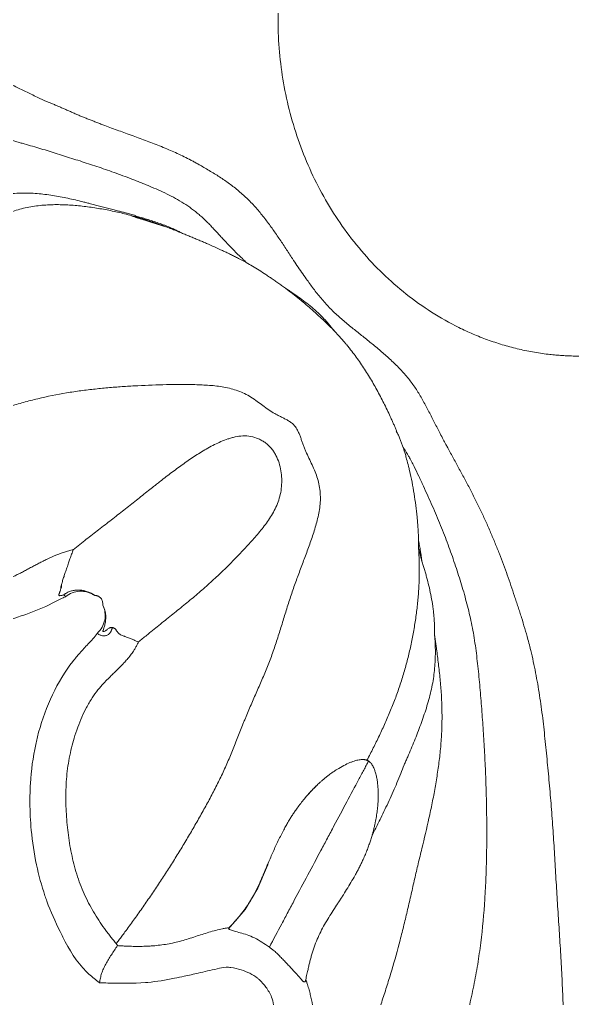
# Model space of a CAD drawing. Header units: millimetres. Extents: x 54 to 1314, y 20 to 614.
# Drawn here: x 658.183 to 659.197, y 186.577 to 188.37 of the extents above; entities that cross this region are included whole.
import ezdxf

# ---------------------------------------------------------------- set-up
doc = ezdxf.new("R2010")
doc.units = ezdxf.units.MM
doc.layers.add('A_РАЗМ.ОСНОВНЫЕ', color=4, linetype='Continuous', lineweight=13)
doc.layers.add('А_ШТУКАТУРКА ФАСАД', color=7, linetype='Continuous', lineweight=15)

# ---------------------------------------------------------------- blocks, each defined once
blk = doc.blocks.new('Филенка')
at = {"layer": 'А_ШТУКАТУРКА ФАСАД', "lineweight": 9, "flags": 128}
blk.add_lwpolyline([(0.6429, -1.0492), (0.6122, -1.0139), (0.5891, -0.9744), (0.5731, -0.9372), (0.571, -0.9322)], dxfattribs=at)
at = {"layer": 'А_ШТУКАТУРКА ФАСАД', "lineweight": 9}
for points, knots in [([(0, 1.2331), (0.0024, 1.2331), (0.0072, 1.2331), (0.0144, 1.2329), (0.0216, 1.2326), (0.0287, 1.2323), (0.0359, 1.2318), (0.0431, 1.2312), (0.0503, 1.2305), (0.0645, 1.2289), (0.0859, 1.2257), (0.114, 1.2198), (0.1417, 1.2123), (0.1689, 1.2032), (0.1957, 1.1926), (0.2305, 1.1765), (0.2722, 1.1528), (0.319, 1.1193), (0.3622, 1.0812), (0.4014, 1.0391), (0.4364, 0.9935), (0.4671, 0.9449), (0.4933, 0.8937), (0.5147, 0.8404), (0.5315, 0.7855), (0.5436, 0.7292), (0.5507, 0.6719), (0.553, 0.6144), (0.5504, 0.5571), (0.5429, 0.5003), (0.5307, 0.4444), (0.5137, 0.3897), (0.492, 0.3366), (0.4657, 0.2859), (0.435, 0.2376), (0.3999, 0.1922), (0.3608, 0.1505), (0.3178, 0.1129), (0.2712, 0.0797), (0.2296, 0.0562), (0.1949, 0.0402), (0.1684, 0.0297), (0.1413, 0.0207), (0.1137, 0.0132), (0.0857, 0.0073), (0.0629, 0.004), (0.0458, 0.0021), (0.0343, 0.0012), (0.0229, 0.0005), (0.0115, 0.0001), (0.0038, 0), (0, 0)], [0, 0, 0, 0, 0.003921, 0.007841, 0.011759, 0.015678, 0.019598, 0.023519, 0.027443, 0.031371, 0.047027, 0.062733, 0.078298, 0.093937, 0.109609, 0.125371, 0.156691, 0.187918, 0.219353, 0.250653, 0.281855, 0.313233, 0.344582, 0.375749, 0.406974, 0.43842, 0.469797, 0.501226, 0.532493, 0.563565, 0.594668, 0.626007, 0.657202, 0.688234, 0.719347, 0.75071, 0.781817, 0.812782, 0.843912, 0.875286, 0.890858, 0.906348, 0.9219, 0.937385, 0.953098, 0.968768, 0.975022, 0.981268, 0.987511, 0.993754, 1, 1, 1, 1]), ([(1.7787, 0.5729), (1.7776, 0.5729), (1.7755, 0.573), (1.7723, 0.5731), (1.7689, 0.5731), (1.7646, 0.5732), (1.759, 0.5734), (1.7502, 0.5735), (1.7391, 0.5737), (1.7215, 0.5739), (1.6996, 0.5742), (1.6778, 0.5743), (1.6603, 0.5745), (1.6428, 0.5746), (1.6209, 0.5747), (1.5946, 0.5748), (1.5683, 0.5748), (1.5419, 0.5746), (1.5154, 0.5742), (1.489, 0.5734), (1.4626, 0.5723), (1.4362, 0.5708), (1.401, 0.5684), (1.3571, 0.5646), (1.3045, 0.5596), (1.2609, 0.555), (1.2264, 0.5513), (1.2008, 0.5485), (1.1755, 0.5451), (1.1507, 0.5406), (1.1308, 0.5355), (1.1155, 0.5306), (1.1043, 0.5265), (1.0933, 0.5221), (1.0789, 0.5159), (1.0613, 0.5077), (1.0406, 0.4974), (1.0234, 0.4889), (1.0096, 0.4821), (0.9991, 0.4771), (0.9903, 0.473), (0.9833, 0.4697), (0.9797, 0.468), (0.9779, 0.4672)], [0, 0, 0, 0, 0.0036643, 0.0074989, 0.011508, 0.0156953, 0.0229653, 0.0313764, 0.0470644, 0.0627582, 0.0941524, 0.125548, 0.1412463, 0.1569446, 0.1883397, 0.2197333, 0.2511322, 0.282545, 0.3139361, 0.3453082, 0.3766707, 0.4080308, 0.4393943, 0.5021474, 0.564852, 0.6272215, 0.658384, 0.6896314, 0.7208228, 0.7524405, 0.7834465, 0.7988696, 0.814276, 0.8296872, 0.8451169, 0.8760488, 0.9070622, 0.9380966, 0.9536013, 0.9690893, 0.9845561, 0.9923362, 1, 1, 1, 1]), ([(0.9189, 0.4418), (0.9212, 0.4428), (0.9257, 0.4449), (0.9324, 0.4479), (0.9391, 0.4508), (0.9457, 0.4537), (0.9522, 0.4565), (0.9587, 0.4593), (0.9652, 0.462), (0.9716, 0.4646), (0.9758, 0.4664), (0.9779, 0.4672)], [0, 0, 0, 0, 0.113462, 0.226315, 0.338567, 0.450229, 0.56131, 0.671819, 0.781764, 0.891155, 1, 1, 1, 1]), ([(0.6103, 0.1715), (0.6113, 0.1724), (0.6133, 0.1745), (0.6165, 0.1776), (0.6198, 0.1808), (0.6262, 0.187), (0.6356, 0.1963), (0.6458, 0.2069), (0.6538, 0.2155), (0.6598, 0.222), (0.6657, 0.2284), (0.6717, 0.2348), (0.6777, 0.2412), (0.6839, 0.2474), (0.6902, 0.2535), (0.699, 0.2612), (0.7104, 0.2702), (0.7249, 0.28), (0.74, 0.2889), (0.7556, 0.2971), (0.7716, 0.3045), (0.7851, 0.3103), (0.796, 0.3148), (0.8041, 0.3181), (0.8123, 0.3213), (0.8231, 0.3255), (0.842, 0.3326), (0.8686, 0.3421), (0.8998, 0.3526), (0.9252, 0.3607), (0.9454, 0.3671), (0.9604, 0.3718), (0.9754, 0.3765), (0.9905, 0.381), (1.0057, 0.3855), (1.0184, 0.3891), (1.0287, 0.392), (1.039, 0.3948), (1.0521, 0.3982), (1.068, 0.4021), (1.0841, 0.406), (1.1005, 0.4099), (1.1144, 0.413), (1.1256, 0.4155), (1.1369, 0.4179), (1.1484, 0.4202), (1.1599, 0.4223), (1.1715, 0.4243), (1.1861, 0.4266), (1.2037, 0.4288), (1.2214, 0.4306), (1.2391, 0.4322), (1.2628, 0.4341), (1.2925, 0.4364), (1.3281, 0.4389), (1.3637, 0.4407), (1.3935, 0.4412), (1.4173, 0.4405), (1.4351, 0.4393), (1.4529, 0.4376), (1.4706, 0.4354), (1.4853, 0.4332), (1.497, 0.4314), (1.5087, 0.4294), (1.5234, 0.4269), (1.5467, 0.4227), (1.576, 0.4175), (1.6053, 0.4128), (1.6259, 0.41), (1.6377, 0.4085), (1.6436, 0.4078), (1.6466, 0.4075)], [0, 0, 0, 0, 0.003592, 0.007877, 0.011816, 0.015755, 0.031508, 0.047264, 0.055141, 0.063019, 0.070896, 0.078773, 0.086651, 0.094526, 0.102365, 0.11016, 0.125657, 0.141114, 0.156599, 0.172153, 0.187785, 0.203427, 0.21125, 0.219073, 0.226896, 0.23472, 0.250364, 0.28158, 0.312768, 0.344016, 0.359637, 0.37526, 0.390883, 0.406506, 0.422124, 0.437739, 0.445547, 0.453355, 0.468977, 0.484608, 0.500239, 0.515869, 0.531486, 0.539295, 0.54711, 0.562712, 0.570503, 0.578291, 0.593871, 0.609475, 0.62509, 0.6407, 0.656311, 0.687536, 0.718738, 0.749924, 0.781133, 0.796774, 0.812401, 0.828017, 0.84364, 0.859275, 0.867094, 0.874912, 0.890549, 0.906186, 0.937458, 0.968726, 0.984364, 0.992067, 1, 1, 1, 1]), ([(0.9189, 0.4418), (0.9167, 0.4409), (0.9122, 0.4391), (0.9053, 0.4363), (0.8983, 0.4336), (0.8913, 0.4308), (0.8841, 0.428), (0.8768, 0.4252), (0.8678, 0.4218), (0.8568, 0.4177), (0.8443, 0.4131), (0.8313, 0.4083), (0.814, 0.402), (0.7963, 0.3955), (0.7789, 0.3889), (0.7657, 0.3837), (0.7528, 0.3783), (0.7399, 0.3726), (0.7275, 0.3668), (0.7192, 0.3626), (0.7151, 0.3605)], [0, 0, 0, 0, 0.0345212, 0.0694187, 0.1046823, 0.140302, 0.1762681, 0.2125717, 0.2492041, 0.3099406, 0.3747576, 0.4325005, 0.5001896, 0.6250362, 0.6873638, 0.7496986, 0.8162752, 0.8745835, 0.9384922, 1, 1, 1, 1]), ([(0.7142, 0.3602), (0.7121, 0.3591), (0.7079, 0.3568), (0.7014, 0.3533), (0.6939, 0.3492), (0.6853, 0.3442), (0.6758, 0.3386), (0.6663, 0.3327), (0.6571, 0.3268), (0.648, 0.3206), (0.6361, 0.3121), (0.6217, 0.3007), (0.6054, 0.2858), (0.5904, 0.2695), (0.5764, 0.2522), (0.5631, 0.2343), (0.5525, 0.219), (0.5442, 0.2066), (0.5381, 0.1973), (0.5319, 0.1879), (0.5223, 0.1733), (0.5119, 0.1578), (0.4991, 0.1395), (0.4874, 0.1234), (0.4759, 0.1087), (0.4661, 0.0974), (0.4559, 0.0864), (0.4424, 0.0735), (0.4253, 0.059), (0.4078, 0.045), (0.3903, 0.0311), (0.3729, 0.0169), (0.3587, 0.0048), (0.3476, -0.0051), (0.3394, -0.0128), (0.3315, -0.0206), (0.3239, -0.0286), (0.3166, -0.0369), (0.3097, -0.0454), (0.3032, -0.0543), (0.2971, -0.0634), (0.2914, -0.0728), (0.286, -0.0825), (0.2807, -0.0923), (0.2755, -0.1022), (0.2704, -0.1122), (0.2653, -0.1221), (0.2601, -0.1321), (0.2548, -0.1423), (0.2496, -0.1522), (0.246, -0.1587), (0.2444, -0.1618)], [0, 0, 0, 0, 0.009854, 0.02018, 0.030996, 0.045728, 0.061894, 0.077313, 0.092714, 0.108099, 0.123476, 0.154277, 0.185315, 0.216705, 0.248042, 0.279323, 0.31062, 0.326291, 0.34198, 0.357679, 0.373372, 0.415203, 0.436122, 0.467508, 0.498842, 0.514499, 0.530175, 0.5616, 0.592973, 0.624352, 0.655733, 0.687107, 0.718466, 0.734108, 0.749738, 0.765381, 0.78107, 0.79675, 0.812364, 0.827931, 0.843472, 0.859021, 0.874606, 0.890239, 0.905913, 0.921594, 0.937277, 0.952959, 0.968639, 0.985484, 1, 1, 1, 1]), ([(0.8672, 0.2715), (0.8688, 0.272), (0.8721, 0.2728), (0.8769, 0.2741), (0.8817, 0.2754), (0.8864, 0.2767), (0.8911, 0.2779), (0.8964, 0.2793), (0.9026, 0.2809), (0.9119, 0.2832), (0.9282, 0.2872), (0.9512, 0.2922), (0.9792, 0.2967), (1.0033, 0.2987), (1.0233, 0.2988), (1.0361, 0.2981), (1.0464, 0.297), (1.0542, 0.296), (1.062, 0.2946), (1.0693, 0.2931), (1.076, 0.2915), (1.0821, 0.2898), (1.0885, 0.288), (1.0949, 0.2859), (1.0993, 0.2842), (1.1015, 0.2834)], [0, 0, 0, 0, 0.021034, 0.041988, 0.062861, 0.08365, 0.104353, 0.124968, 0.154459, 0.187464, 0.250002, 0.374953, 0.499749, 0.624887, 0.687438, 0.749647, 0.780577, 0.811901, 0.842579, 0.874677, 0.898157, 0.922395, 0.947423, 0.973275, 1, 1, 1, 1]), ([(1.1236, 0.2108), (1.1221, 0.2122), (1.1192, 0.2148), (1.1133, 0.2199), (1.1059, 0.2261), (1.0967, 0.2334), (1.0838, 0.2427), (1.0661, 0.2537), (1.0419, 0.2645), (1.0155, 0.2721), (0.9882, 0.2764), (0.9657, 0.2776), (0.9477, 0.2774), (0.9299, 0.2766), (0.9121, 0.275), (0.8947, 0.2727), (0.8817, 0.2707), (0.8688, 0.2684), (0.8516, 0.265), (0.8302, 0.26), (0.8088, 0.2541), (0.7917, 0.2489), (0.7789, 0.2447), (0.7664, 0.2403), (0.7552, 0.2362), (0.7456, 0.2324), (0.7373, 0.2291), (0.7318, 0.2268), (0.7292, 0.2256)], [0, 0, 0, 0, 0.0159406, 0.0310976, 0.0621693, 0.0931833, 0.1241575, 0.1864126, 0.2494876, 0.3124394, 0.3753534, 0.4382514, 0.4683642, 0.5012562, 0.5637934, 0.5950045, 0.6262063, 0.657413, 0.6886352, 0.7511631, 0.8138914, 0.8462266, 0.8765173, 0.9081971, 0.9384775, 0.9593814, 0.9798911, 1, 1, 1, 1]), ([(0.8131, 0.2575), (0.8146, 0.2579), (0.8177, 0.2588), (0.8223, 0.26), (0.8275, 0.2614), (0.8336, 0.263), (0.8408, 0.2649), (0.8487, 0.2669), (0.8576, 0.2692), (0.8639, 0.2707), (0.8672, 0.2715)], [0, 0, 0, 0, 0.082189, 0.16551, 0.249981, 0.365377, 0.499966, 0.643036, 0.809576, 1, 1, 1, 1]), ([(0.7292, 0.2256), (0.7301, 0.2262), (0.7321, 0.2273), (0.7353, 0.2289), (0.7386, 0.2305), (0.7421, 0.2321), (0.7458, 0.2338), (0.7517, 0.2364), (0.7601, 0.2398), (0.7707, 0.2437), (0.7818, 0.2474), (0.7924, 0.2508), (0.8036, 0.2541), (0.8109, 0.2561), (0.8149, 0.2572)], [0, 0, 0, 0, 0.037273, 0.076282, 0.11705, 0.159602, 0.203953, 0.250119, 0.369151, 0.500257, 0.618908, 0.750085, 0.864148, 1, 1, 1, 1]), ([(0.758, 0.2367), (0.7605, 0.2375), (0.7658, 0.2392), (0.7761, 0.2425), (0.7864, 0.2457), (0.7967, 0.249), (0.8039, 0.2513), (0.8117, 0.2538), (0.8168, 0.2554), (0.8198, 0.2564)], [0, 0, 0, 0, 0.120913, 0.249843, 0.499696, 0.616575, 0.749824, 0.850162, 1, 1, 1, 1]), ([(0.6103, 0.1715), (0.6118, 0.1723), (0.615, 0.174), (0.6198, 0.1765), (0.6254, 0.1795), (0.6319, 0.1828), (0.6395, 0.1865), (0.6468, 0.19), (0.6565, 0.1946), (0.6684, 0.2), (0.6808, 0.2054), (0.6908, 0.2097), (0.6983, 0.2129), (0.7059, 0.2161), (0.7135, 0.2193), (0.7213, 0.2225), (0.7265, 0.2246), (0.7292, 0.2256)], [0, 0, 0, 0, 0.039396, 0.080785, 0.124009, 0.186247, 0.248661, 0.320158, 0.373831, 0.499031, 0.624192, 0.68661, 0.749444, 0.809604, 0.874748, 0.934262, 1, 1, 1, 1]), ([(0.5402, 0.1255), (0.5426, 0.1272), (0.5472, 0.1306), (0.5542, 0.1355), (0.5611, 0.1403), (0.5679, 0.1449), (0.5765, 0.1506), (0.5868, 0.1572), (0.5987, 0.1646), (0.6065, 0.1692), (0.6103, 0.1715)], [0, 0, 0, 0, 0.104097, 0.206184, 0.30624, 0.404247, 0.500191, 0.675241, 0.841834, 1, 1, 1, 1]), ([(0.5402, 0.1255), (0.5381, 0.124), (0.534, 0.1209), (0.5259, 0.1147), (0.5156, 0.1066), (0.5037, 0.0969), (0.492, 0.0868), (0.4808, 0.0768), (0.4695, 0.0663), (0.4586, 0.0558), (0.4514, 0.0485), (0.4479, 0.0449)], [0, 0, 0, 0, 0.062681, 0.125159, 0.25017, 0.384014, 0.499943, 0.629039, 0.74973, 0.87705, 1, 1, 1, 1]), ([(0.4479, 0.0449), (0.449, 0.0463), (0.4512, 0.0491), (0.4545, 0.0531), (0.4583, 0.0577), (0.4627, 0.0628), (0.4697, 0.0704), (0.4788, 0.0794), (0.4904, 0.0896), (0.5024, 0.0992), (0.5148, 0.1083), (0.5251, 0.1154), (0.5336, 0.1212), (0.5379, 0.124), (0.5402, 0.1255)], [0, 0, 0, 0, 0.043941, 0.085768, 0.125413, 0.189545, 0.250965, 0.376495, 0.501539, 0.626178, 0.750727, 0.875317, 0.932478, 1, 1, 1, 1]), ([(0.3343, -0.1383), (0.3352, -0.1363), (0.3369, -0.1322), (0.3396, -0.126), (0.3424, -0.1197), (0.3461, -0.1115), (0.3509, -0.1011), (0.3568, -0.0891), (0.363, -0.0769), (0.3714, -0.0609), (0.3826, -0.0413), (0.3946, -0.0222), (0.4048, -0.0073), (0.4129, 0.0036), (0.4201, 0.0129), (0.4258, 0.0199), (0.4318, 0.027), (0.4389, 0.0352), (0.4451, 0.0418), (0.4479, 0.0449)], [0, 0, 0, 0, 0.030187, 0.061162, 0.092928, 0.125485, 0.18627, 0.250576, 0.31108, 0.375443, 0.500261, 0.625257, 0.687932, 0.750757, 0.813372, 0.84989, 0.875744, 0.942332, 1, 1, 1, 1]), ([(0.8487, -1.0763), (0.8471, -1.0742), (0.8436, -1.0697), (0.8383, -1.0625), (0.8319, -1.054), (0.8248, -1.0442), (0.8143, -1.0297), (0.8013, -1.0116), (0.7861, -0.9896), (0.7711, -0.9674), (0.7564, -0.945), (0.7445, -0.9262), (0.7351, -0.911), (0.7281, -0.8996), (0.7213, -0.8881), (0.7144, -0.8766), (0.7077, -0.8651), (0.6988, -0.8497), (0.6878, -0.8303), (0.6751, -0.8069), (0.6628, -0.7832), (0.6513, -0.7592), (0.6423, -0.7388), (0.6355, -0.7224), (0.6305, -0.71), (0.6257, -0.6976), (0.6208, -0.6851), (0.6167, -0.6748), (0.6133, -0.6665), (0.6099, -0.6583), (0.6056, -0.6481), (0.6004, -0.6358), (0.595, -0.6236), (0.5878, -0.6074), (0.579, -0.5871), (0.5689, -0.5626), (0.5598, -0.5377), (0.5516, -0.5127), (0.5439, -0.4876), (0.5362, -0.4626), (0.5295, -0.4421), (0.524, -0.4258), (0.5197, -0.4137), (0.5153, -0.4017), (0.5108, -0.3897), (0.5063, -0.3777), (0.5004, -0.3617), (0.493, -0.3416), (0.486, -0.321), (0.4811, -0.3041), (0.4769, -0.2868), (0.4743, -0.2688), (0.4746, -0.2508), (0.4763, -0.2374), (0.4796, -0.2244), (0.4842, -0.2117), (0.4897, -0.1994), (0.4956, -0.1872), (0.5003, -0.177), (0.5038, -0.1686), (0.5062, -0.1623), (0.5081, -0.157), (0.5095, -0.1527), (0.511, -0.1484), (0.513, -0.1431), (0.5157, -0.1369), (0.5191, -0.1311), (0.5233, -0.1258), (0.5276, -0.1221), (0.5313, -0.1196), (0.5341, -0.1178), (0.5371, -0.1162), (0.54, -0.1146), (0.543, -0.1131), (0.547, -0.1111), (0.552, -0.1085), (0.5599, -0.1043), (0.5693, -0.0984), (0.5799, -0.0907), (0.5906, -0.0827), (0.6015, -0.0752), (0.6133, -0.0685), (0.6254, -0.0634), (0.6382, -0.0594), (0.6513, -0.0566), (0.6647, -0.0547), (0.6779, -0.0535), (0.6912, -0.0527), (0.7088, -0.0521), (0.7307, -0.0519), (0.7568, -0.0522), (0.7828, -0.053), (0.8045, -0.0539), (0.8218, -0.0549), (0.8392, -0.056), (0.8609, -0.0576), (0.8871, -0.0602), (0.9134, -0.0633), (0.9486, -0.0686), (0.9838, -0.0757), (1.0186, -0.0847), (1.0445, -0.0924), (1.0699, -0.1011), (1.0907, -0.1092), (1.1069, -0.1162), (1.119, -0.1218), (1.1311, -0.1276), (1.139, -0.1318), (1.143, -0.1339)], [0, 0, 0, 0, 0.004734, 0.009934, 0.015606, 0.023408, 0.031209, 0.046812, 0.062419, 0.078024, 0.093628, 0.109232, 0.117036, 0.124837, 0.132634, 0.140426, 0.148216, 0.156002, 0.171564, 0.187113, 0.202651, 0.218185, 0.23373, 0.241511, 0.249298, 0.257088, 0.264877, 0.272663, 0.276554, 0.280445, 0.288227, 0.296012, 0.303803, 0.311602, 0.327214, 0.342798, 0.358362, 0.373924, 0.389498, 0.40509, 0.420699, 0.428504, 0.436311, 0.444122, 0.451935, 0.459749, 0.467561, 0.483176, 0.498789, 0.506625, 0.514521, 0.530196, 0.538164, 0.545976, 0.553824, 0.561677, 0.569577, 0.577484, 0.585377, 0.589323, 0.593273, 0.597229, 0.599209, 0.601189, 0.605147, 0.609105, 0.613042, 0.616955, 0.620909, 0.622869, 0.624823, 0.626778, 0.628735, 0.630692, 0.632651, 0.636566, 0.640472, 0.648262, 0.656057, 0.663401, 0.67162, 0.679331, 0.687062, 0.694649, 0.702734, 0.710382, 0.718343, 0.726178, 0.734015, 0.749657, 0.765285, 0.780903, 0.79651, 0.804308, 0.812104, 0.827688, 0.843272, 0.858875, 0.874524, 0.906046, 0.92178, 0.937452, 0.953434, 0.968697, 0.976561, 0.984325, 0.992084, 1, 1, 1, 1]), ([(0.3227, -0.1677), (0.3235, -0.1655), (0.3251, -0.1611), (0.3277, -0.1545), (0.3303, -0.148), (0.3321, -0.1436), (0.333, -0.1414)], [0, 0, 0, 0, 0.24935, 0.499125, 0.74934, 1, 1, 1, 1]), ([(0.333, -0.1414), (0.3335, -0.1409), (0.3344, -0.1398), (0.3354, -0.1387), (0.3358, -0.1382)], [0, 0, 0, 0, 0.501085, 1, 1, 1, 1]), ([(0.808, -0.5237), (0.8055, -0.5217), (0.8004, -0.5175), (0.7928, -0.5113), (0.7838, -0.504), (0.7735, -0.4957), (0.7582, -0.4833), (0.739, -0.468), (0.7163, -0.4495), (0.6941, -0.4309), (0.6727, -0.4119), (0.6523, -0.3926), (0.6328, -0.3733), (0.6141, -0.3539), (0.5962, -0.3343), (0.582, -0.3174), (0.5714, -0.3031), (0.564, -0.2919), (0.5573, -0.28), (0.5518, -0.2671), (0.5478, -0.2534), (0.5455, -0.2391), (0.5451, -0.2245), (0.5466, -0.2099), (0.55, -0.1954), (0.5546, -0.1839), (0.5596, -0.1753), (0.5656, -0.1673), (0.5729, -0.1603), (0.5812, -0.1548), (0.5901, -0.1502), (0.602, -0.1465), (0.6167, -0.1456), (0.6285, -0.1474), (0.6375, -0.1497), (0.6463, -0.1524), (0.6567, -0.1565), (0.6689, -0.1622), (0.6807, -0.1684), (0.6922, -0.1752), (0.7033, -0.1822), (0.7142, -0.1895), (0.725, -0.197), (0.7356, -0.2048), (0.7463, -0.2127), (0.757, -0.2208), (0.7665, -0.2282), (0.7743, -0.2343), (0.7815, -0.24), (0.7937, -0.2496), (0.8117, -0.264), (0.8345, -0.282), (0.8537, -0.297), (0.8692, -0.309), (0.8845, -0.3208), (0.9041, -0.336), (0.9195, -0.3484), (0.9275, -0.3547)], [0, 0, 0, 0, 0.010266, 0.020685, 0.031251, 0.046842, 0.062489, 0.093734, 0.124966, 0.156183, 0.187428, 0.218616, 0.249848, 0.281091, 0.312331, 0.343552, 0.359112, 0.374658, 0.390259, 0.406011, 0.421772, 0.43739, 0.453033, 0.468717, 0.484281, 0.5, 0.507835, 0.515685, 0.531384, 0.539226, 0.547127, 0.562775, 0.578505, 0.59426, 0.602093, 0.609919, 0.625618, 0.640493, 0.656923, 0.672498, 0.688061, 0.703622, 0.719186, 0.734755, 0.750333, 0.765923, 0.781535, 0.791742, 0.799388, 0.81275, 0.8439, 0.875122, 0.906327, 0.921611, 0.937541, 0.96769, 1, 1, 1, 1]), ([(0.2426, -0.1652), (0.2408, -0.1686), (0.2372, -0.1753), (0.2318, -0.1852), (0.2266, -0.1949), (0.2195, -0.2079), (0.2106, -0.2242), (0.2019, -0.2407), (0.1951, -0.2538), (0.1901, -0.2637), (0.1852, -0.2736), (0.1789, -0.2867), (0.1713, -0.3032), (0.164, -0.3196), (0.1584, -0.3327), (0.153, -0.3458), (0.1464, -0.3621), (0.1389, -0.3816), (0.1296, -0.4074), (0.122, -0.43), (0.1155, -0.4495), (0.1122, -0.4593), (0.1091, -0.4691), (0.1049, -0.4823), (0.0999, -0.4989), (0.0949, -0.5167), (0.0913, -0.5302), (0.088, -0.5437), (0.0843, -0.5595), (0.0801, -0.58), (0.0763, -0.6006), (0.0729, -0.6214), (0.0698, -0.6424), (0.0671, -0.6635), (0.0647, -0.6847), (0.0624, -0.706), (0.0603, -0.7275), (0.0582, -0.7491), (0.0562, -0.7707), (0.0542, -0.7925), (0.0523, -0.8144), (0.0505, -0.8363), (0.0489, -0.8584), (0.0474, -0.8804), (0.046, -0.9025), (0.0447, -0.9247), (0.043, -0.9542), (0.0408, -0.9912), (0.038, -1.0356), (0.0351, -1.08), (0.0325, -1.1244), (0.0304, -1.1687), (0.0291, -1.2057), (0.0283, -1.2353), (0.0277, -1.2575), (0.0272, -1.2797), (0.0266, -1.3093), (0.0261, -1.3462), (0.0256, -1.3905), (0.0253, -1.4272), (0.0252, -1.4541), (0.0253, -1.4688), (0.0253, -1.4798), (0.0254, -1.4879), (0.0256, -1.4953), (0.0258, -1.5007), (0.0262, -1.5061), (0.0267, -1.5116), (0.0274, -1.5171), (0.028, -1.5208), (0.0284, -1.5226)], [0, 0, 0, 0, 0.0080925, 0.0160204, 0.0237914, 0.0314133, 0.0472656, 0.0628568, 0.0707101, 0.0785401, 0.0863519, 0.09415, 0.1097239, 0.1253001, 0.1331004, 0.1409139, 0.1565973, 0.1723272, 0.1880456, 0.2194828, 0.2273417, 0.2352007, 0.2430604, 0.2509215, 0.2666325, 0.282293, 0.2927056, 0.2979041, 0.3134727, 0.3290105, 0.3445278, 0.3600339, 0.3755367, 0.3910432, 0.4065586, 0.4220865, 0.4376294, 0.4531895, 0.4687703, 0.4843775, 0.5000169, 0.5156626, 0.5312969, 0.5469249, 0.5625508, 0.578178, 0.5938092, 0.62509, 0.6563546, 0.6875919, 0.7188125, 0.7500269, 0.7812474, 0.7968633, 0.8124843, 0.8281117, 0.8437468, 0.8750264, 0.9062939, 0.93756, 0.9531955, 0.963506, 0.9688333, 0.9766527, 0.9807652, 0.9844557, 0.9882685, 0.9921439, 0.9960617, 1, 1, 1, 1]), ([(0.2299, -1.3891), (0.2298, -1.3864), (0.2296, -1.3809), (0.2293, -1.3728), (0.2289, -1.3649), (0.2284, -1.3572), (0.2278, -1.3489), (0.2271, -1.3398), (0.2259, -1.3267), (0.2233, -1.3038), (0.2182, -1.271), (0.2119, -1.2384), (0.2063, -1.2123), (0.202, -1.1928), (0.1977, -1.1732), (0.1935, -1.1536), (0.1897, -1.134), (0.1851, -1.1077), (0.1785, -1.0614), (0.1737, -1.0081), (0.1714, -0.9615), (0.1705, -0.9349), (0.17, -0.9149), (0.1697, -0.895), (0.1696, -0.8751), (0.1697, -0.8552), (0.17, -0.8287), (0.1707, -0.7956), (0.1719, -0.7625), (0.1732, -0.7359), (0.1746, -0.7094), (0.1767, -0.6762), (0.1792, -0.6431), (0.1813, -0.6168), (0.1831, -0.5972), (0.1849, -0.5778), (0.187, -0.5586), (0.1892, -0.5396), (0.1919, -0.5209), (0.195, -0.5026), (0.1986, -0.4846), (0.2026, -0.4669), (0.2071, -0.4494), (0.2119, -0.4321), (0.2171, -0.4149), (0.2225, -0.3977), (0.2282, -0.3803), (0.2342, -0.363), (0.2404, -0.3455), (0.2471, -0.3279), (0.2542, -0.3102), (0.2617, -0.2922), (0.2695, -0.2743), (0.2775, -0.2562), (0.2844, -0.2411), (0.2899, -0.229), (0.2956, -0.2169), (0.3014, -0.2049), (0.3066, -0.1944), (0.3098, -0.1885), (0.3122, -0.1841), (0.3146, -0.1799), (0.3172, -0.1756), (0.3199, -0.1715), (0.3218, -0.1689), (0.3227, -0.1677)], [0, 0, 0, 0, 0.006518, 0.012886, 0.019094, 0.025133, 0.030996, 0.038881, 0.046492, 0.062002, 0.093099, 0.124332, 0.139971, 0.155609, 0.171248, 0.186886, 0.202526, 0.218168, 0.249418, 0.311922, 0.343164, 0.358782, 0.374407, 0.390043, 0.405684, 0.421323, 0.436961, 0.468241, 0.499517, 0.515156, 0.530798, 0.56208, 0.593362, 0.608977, 0.624551, 0.640094, 0.655625, 0.671173, 0.686781, 0.702479, 0.718183, 0.733877, 0.749576, 0.765286, 0.780994, 0.796699, 0.812406, 0.828245, 0.843751, 0.859136, 0.874865, 0.890383, 0.905996, 0.921634, 0.93732, 0.945162, 0.953003, 0.968687, 0.97653, 0.98061, 0.984373, 0.98844, 0.992187, 0.996255, 1, 1, 1, 1]), ([(0.3227, -0.1677), (0.3221, -0.1696), (0.3208, -0.1738), (0.3187, -0.1807), (0.3161, -0.1903), (0.3135, -0.2001), (0.3101, -0.2142), (0.3065, -0.2309), (0.3027, -0.2522), (0.2996, -0.2735), (0.2976, -0.2914), (0.2964, -0.3057), (0.2957, -0.3153), (0.295, -0.326), (0.2948, -0.3332), (0.2946, -0.3379)], [0, 0, 0, 0, 0.034086, 0.075763, 0.124993, 0.205096, 0.25008, 0.375049, 0.500041, 0.625112, 0.750056, 0.812713, 0.87498, 0.917511, 1, 1, 1, 1]), ([(0.2883, -0.3774), (0.2886, -0.3751), (0.2892, -0.3706), (0.2901, -0.364), (0.2913, -0.3564), (0.2927, -0.3477), (0.294, -0.3411), (0.2946, -0.3379)], [0, 0, 0, 0, 0.17729, 0.344075, 0.500174, 0.756236, 1, 1, 1, 1]), ([(0.2946, -0.3379), (0.2946, -0.3401), (0.2946, -0.3447), (0.2946, -0.3492), (0.2947, -0.3516)], [0, 0, 0, 0, 0.484181, 1, 1, 1, 1]), ([(0.2947, -0.3516), (0.2941, -0.3538), (0.293, -0.3581), (0.2914, -0.3646), (0.2898, -0.371), (0.2888, -0.3753), (0.2883, -0.3774)], [0, 0, 0, 0, 0.25163, 0.502149, 0.751594, 1, 1, 1, 1]), ([(0.2947, -0.3516), (0.2945, -0.354), (0.2942, -0.3586), (0.2939, -0.3652), (0.2936, -0.3712), (0.2934, -0.3794), (0.2933, -0.3895), (0.2934, -0.4063), (0.2942, -0.427), (0.2962, -0.4522), (0.2993, -0.4773), (0.3032, -0.5024), (0.3081, -0.5274), (0.3138, -0.5523), (0.3193, -0.5727), (0.3242, -0.589), (0.3294, -0.6052), (0.3364, -0.6252), (0.3457, -0.6488), (0.3557, -0.6721), (0.3646, -0.6914), (0.372, -0.7066), (0.3776, -0.7179), (0.3833, -0.7291), (0.3872, -0.7366), (0.3892, -0.7404)], [0, 0, 0, 0, 0.017747, 0.033981, 0.048719, 0.061983, 0.09458, 0.123893, 0.185845, 0.24794, 0.310263, 0.372895, 0.435619, 0.498246, 0.560852, 0.592178, 0.623533, 0.686321, 0.749035, 0.811737, 0.874486, 0.906803, 0.937255, 0.968897, 1, 1, 1, 1]), ([(0.9275, -0.3547), (0.9289, -0.355), (0.9317, -0.3557), (0.9358, -0.3568), (0.9398, -0.3579), (0.9451, -0.3595), (0.9517, -0.3618), (0.9623, -0.3659), (0.9727, -0.3706), (0.9829, -0.3756), (0.9905, -0.3795), (0.998, -0.3835), (1.0055, -0.3875), (1.013, -0.3916), (1.0206, -0.3955), (1.0281, -0.3994), (1.0383, -0.4045), (1.0562, -0.4129), (1.0823, -0.4237), (1.1089, -0.4329), (1.1305, -0.4391), (1.1523, -0.4446), (1.1801, -0.45), (1.2082, -0.4534), (1.2307, -0.4552), (1.2533, -0.4562), (1.2758, -0.4554), (1.2978, -0.4522), (1.3138, -0.4483), (1.3293, -0.4433), (1.3493, -0.4352), (1.3681, -0.4252), (1.3834, -0.4153), (1.3917, -0.4094), (1.3977, -0.4049), (1.4035, -0.4003), (1.4091, -0.3957), (1.4148, -0.3909), (1.4184, -0.3876), (1.4203, -0.3859)], [0, 0, 0, 0, 0.0079018, 0.0156821, 0.0233425, 0.0308852, 0.0460425, 0.0620585, 0.0934741, 0.1091699, 0.1248653, 0.1405631, 0.1562631, 0.1719633, 0.1876618, 0.2033577, 0.2190529, 0.2504504, 0.3129247, 0.3749921, 0.4059516, 0.4369085, 0.4989881, 0.5616357, 0.5930807, 0.6243955, 0.6869401, 0.7185361, 0.7499422, 0.781118, 0.8122697, 0.8750322, 0.9063989, 0.9218672, 0.9376043, 0.9525161, 0.9678758, 0.9836985, 1, 1, 1, 1]), ([(0.9275, -0.3547), (0.928, -0.356), (0.929, -0.3587), (0.9305, -0.3628), (0.932, -0.367), (0.9339, -0.3724), (0.9362, -0.3793), (0.939, -0.3877), (0.9418, -0.3959), (0.9441, -0.4026), (0.9457, -0.4075), (0.9469, -0.4114), (0.948, -0.415), (0.9486, -0.4174), (0.9488, -0.4186)], [0, 0, 0, 0, 0.059042, 0.12039, 0.184045, 0.250005, 0.365128, 0.500006, 0.636849, 0.750009, 0.816353, 0.875004, 0.938858, 1, 1, 1, 1]), ([(0.2653, -0.5107), (0.2652, -0.5096), (0.2652, -0.5072), (0.2652, -0.5037), (0.2652, -0.5), (0.2653, -0.4963), (0.2655, -0.4908), (0.2659, -0.4837), (0.2666, -0.475), (0.2675, -0.4663), (0.269, -0.455), (0.2723, -0.4355), (0.2766, -0.4166), (0.281, -0.4008), (0.2832, -0.3931), (0.2857, -0.3853), (0.2874, -0.3801), (0.2883, -0.3774)], [0, 0, 0, 0, 0.0237077, 0.0481399, 0.0733061, 0.0992154, 0.125877, 0.1873103, 0.2511863, 0.313, 0.3757911, 0.5002006, 0.7494355, 0.8116474, 0.8746417, 0.934714, 1, 1, 1, 1]), ([(0.8886, -0.4382), (0.889, -0.4379), (0.8899, -0.4373), (0.8913, -0.4364), (0.8927, -0.4355), (0.8942, -0.4347), (0.8963, -0.4335), (0.8993, -0.4322), (0.9029, -0.4309), (0.9066, -0.4299), (0.9114, -0.4289), (0.9174, -0.4284), (0.9232, -0.4287), (0.9276, -0.4295), (0.9309, -0.4302), (0.9342, -0.4313), (0.9376, -0.4326), (0.9403, -0.4341), (0.9421, -0.4353), (0.943, -0.4359), (0.9439, -0.4366), (0.9445, -0.4371), (0.9448, -0.4374)], [0, 0, 0, 0, 0.02373, 0.048084, 0.073096, 0.098798, 0.125221, 0.185617, 0.250653, 0.31093, 0.375104, 0.500178, 0.624699, 0.686716, 0.748786, 0.811116, 0.874094, 0.936966, 0.95306, 0.968392, 0.984194, 1, 1, 1, 1]), ([(1.4878, -0.4195), (1.4844, -0.4228), (1.4691, -0.4371), (1.4517, -0.4518), (1.4251, -0.4697), (1.4061, -0.48), (1.3786, -0.4922), (1.3514, -0.5024), (1.3173, -0.5117), (1.276, -0.5182), (1.2343, -0.5195), (1.1945, -0.5162), (1.1495, -0.5094), (1.0946, -0.4979), (1.0459, -0.4838), (1.0022, -0.4691), (0.9745, -0.458), (0.9518, -0.445), (0.9431, -0.4412), (0.9415, -0.4408)], [0.0386608, 0.0386608, 0.0386608, 0.0386608, 0.0614936, 0.1386209, 0.1470709, 0.2146723, 0.2414809, 0.2905459, 0.3527648, 0.4100412, 0.4896312, 0.5511039, 0.6004615, 0.7070687, 0.8191653, 0.8421045, 0.9256441, 0.9611806, 0.9691041, 0.9691041, 0.9691041, 0.9691041]), ([(0.9504, -0.4262), (0.9505, -0.4269), (0.9508, -0.4283), (0.9514, -0.4304), (0.952, -0.4322), (0.9525, -0.4335), (0.9528, -0.4342), (0.9531, -0.435), (0.9535, -0.4359), (0.9538, -0.4369), (0.9539, -0.4378), (0.9536, -0.4385), (0.9527, -0.4389), (0.9513, -0.4389), (0.9497, -0.4387), (0.9483, -0.4383), (0.9466, -0.4379), (0.9454, -0.4376), (0.9448, -0.4374)], [0, 0, 0, 0, 0.124583, 0.249162, 0.373753, 0.436064, 0.467226, 0.498389, 0.560671, 0.622827, 0.684839, 0.74688, 0.809556, 0.8731, 0.904471, 0.936216, 0.967199, 1, 1, 1, 1]), ([(0.9488, -0.4186), (0.949, -0.4191), (0.9493, -0.42), (0.9497, -0.4213), (0.95, -0.4228), (0.9503, -0.4244), (0.9503, -0.4256), (0.9504, -0.4262)], [0, 0, 0, 0, 0.162672, 0.329214, 0.499648, 0.750162, 1, 1, 1, 1]), ([(0.9504, -0.4262), (0.9503, -0.426), (0.9501, -0.4257), (0.9499, -0.4252), (0.9497, -0.4248), (0.9495, -0.4243), (0.9493, -0.4237), (0.9491, -0.4229), (0.949, -0.422), (0.9489, -0.4211), (0.9489, -0.42), (0.9489, -0.4192), (0.9488, -0.4186)], [0, 0, 0, 0, 0.040556, 0.085787, 0.135738, 0.19044, 0.249918, 0.366233, 0.500026, 0.616603, 0.750011, 1, 1, 1, 1]), ([(0.8886, -0.4382), (0.8881, -0.4383), (0.8871, -0.4384), (0.8858, -0.4386), (0.8845, -0.4389), (0.8833, -0.4392), (0.882, -0.4397), (0.8806, -0.4404), (0.8788, -0.4416), (0.8768, -0.4435), (0.8751, -0.4463), (0.8739, -0.4494), (0.8733, -0.4527), (0.8733, -0.4549), (0.8733, -0.456)], [0, 0, 0, 0, 0.054119, 0.105935, 0.155656, 0.20351, 0.249738, 0.313564, 0.37513, 0.50034, 0.621285, 0.750293, 0.870165, 1, 1, 1, 1]), ([(0.9415, -0.4408), (0.9379, -0.4377), (0.9337, -0.4353), (0.9249, -0.4319), (0.9202, -0.4309), (0.9107, -0.4305), (0.906, -0.431), (0.8968, -0.4336), (0.8925, -0.4356), (0.8886, -0.4382)], [0, 0, 0, 0, 0.25, 0.25, 0.5, 0.5, 0.75, 0.75, 1, 1, 1, 1]), ([(0.9448, -0.4374), (0.9445, -0.4376), (0.9438, -0.4381), (0.943, -0.4387), (0.9424, -0.4392), (0.942, -0.4396), (0.9417, -0.4401), (0.9416, -0.4406), (0.9415, -0.4408)], [0, 0, 0, 0, 0.2499624, 0.4999144, 0.6248745, 0.7498296, 0.8749721, 1, 1, 1, 1]), ([(0.8557, -0.4973), (0.8559, -0.4972), (0.8564, -0.4971), (0.8571, -0.497), (0.8578, -0.497), (0.8588, -0.4971), (0.86, -0.4975), (0.8618, -0.4984), (0.8638, -0.4998), (0.8657, -0.5011), (0.8673, -0.5023), (0.8689, -0.5033), (0.8706, -0.5043), (0.872, -0.5048), (0.8728, -0.5048), (0.8731, -0.5042), (0.8728, -0.5023), (0.8713, -0.4982), (0.8693, -0.4916), (0.8681, -0.485), (0.8678, -0.4792), (0.8679, -0.4747), (0.8685, -0.4701), (0.8694, -0.4659), (0.8706, -0.4622), (0.8718, -0.459), (0.8728, -0.457), (0.8733, -0.456)], [0, 0, 0, 0, 0.033893, 0.066796, 0.098721, 0.129681, 0.190901, 0.248588, 0.3109, 0.373421, 0.404728, 0.436032, 0.498528, 0.529731, 0.561115, 0.59258, 0.623963, 0.686629, 0.749388, 0.811774, 0.84293, 0.87448, 0.905316, 0.936823, 0.958464, 0.979506, 1, 1, 1, 1]), ([(0.8733, -0.456), (0.8712, -0.4603), (0.8699, -0.4649), (0.8687, -0.4742), (0.8689, -0.479), (0.8707, -0.4882), (0.8724, -0.4927), (0.877, -0.5009), (0.88, -0.5047), (0.8835, -0.5079)], [0, 0, 0, 0, 0.25, 0.25, 0.5, 0.5, 0.75, 0.75, 1, 1, 1, 1]), ([(0.8557, -0.4973), (0.8555, -0.4973), (0.8549, -0.4974), (0.8542, -0.4976), (0.8535, -0.4979), (0.8525, -0.4984), (0.8514, -0.4992), (0.8502, -0.5004), (0.8491, -0.5017), (0.8482, -0.503), (0.8474, -0.5039), (0.8467, -0.5049), (0.8455, -0.5066), (0.8435, -0.5086), (0.8407, -0.5105), (0.8377, -0.5119), (0.8351, -0.5129), (0.8329, -0.5136), (0.8307, -0.5143), (0.8268, -0.5157), (0.8213, -0.5178), (0.816, -0.5201), (0.8116, -0.5221), (0.8093, -0.5231), (0.808, -0.5237)], [0, 0, 0, 0, 0.014994, 0.030311, 0.045954, 0.061926, 0.091847, 0.124139, 0.155358, 0.186629, 0.202273, 0.217917, 0.249199, 0.31173, 0.374263, 0.43683, 0.499404, 0.530691, 0.561979, 0.624553, 0.749699, 0.874849, 0.926276, 1, 1, 1, 1]), ([(0.8835, -0.5079), (0.8828, -0.5083), (0.8814, -0.5092), (0.8784, -0.5108), (0.875, -0.5121), (0.871, -0.5126), (0.868, -0.5123), (0.8654, -0.5114), (0.8633, -0.5102), (0.8617, -0.5088), (0.8604, -0.5074), (0.8594, -0.506), (0.8585, -0.5045), (0.858, -0.5034), (0.8575, -0.5024), (0.8571, -0.5013), (0.8567, -0.5003), (0.8564, -0.4993), (0.856, -0.4983), (0.8558, -0.4976), (0.8557, -0.4973)], [0, 0, 0, 0, 0.124848, 0.249678, 0.49934, 0.636813, 0.748895, 0.820295, 0.87388, 0.905236, 0.920975, 0.936658, 0.944267, 0.952475, 0.959684, 0.968299, 0.976224, 0.98415, 0.992076, 1, 1, 1, 1]), ([(0.4187, -1.4019), (0.418, -1.3978), (0.4164, -1.3884), (0.4137, -1.3732), (0.4109, -1.3585), (0.4072, -1.3398), (0.4022, -1.3175), (0.3951, -1.2896), (0.3873, -1.262), (0.3802, -1.2391), (0.3744, -1.2209), (0.3685, -1.2027), (0.361, -1.1799), (0.3522, -1.1526), (0.3409, -1.116), (0.3306, -1.079), (0.3213, -1.0418), (0.3147, -1.0139), (0.3082, -0.9859), (0.3029, -0.9626), (0.2986, -0.944), (0.2942, -0.9254), (0.2864, -0.8929), (0.2774, -0.8558), (0.2695, -0.8185), (0.2642, -0.7905), (0.2596, -0.7622), (0.2564, -0.7386), (0.2544, -0.7196), (0.2532, -0.7053), (0.2524, -0.6911), (0.2518, -0.6761), (0.2516, -0.6618), (0.2518, -0.6428), (0.2527, -0.6197), (0.2546, -0.5962), (0.2566, -0.5776), (0.2582, -0.5638), (0.2599, -0.5502), (0.2614, -0.5383), (0.2628, -0.5281), (0.264, -0.5193), (0.2648, -0.5136), (0.2653, -0.5107)], [0, 0, 0, 0, 0.01372, 0.0313, 0.050488, 0.062593, 0.093894, 0.125217, 0.156537, 0.187863, 0.203525, 0.219187, 0.250511, 0.281835, 0.31316, 0.375794, 0.407085, 0.438361, 0.469635, 0.500917, 0.516564, 0.532216, 0.56353, 0.626148, 0.657445, 0.688746, 0.720068, 0.751398, 0.76704, 0.782663, 0.798271, 0.813873, 0.831704, 0.845086, 0.876373, 0.907615, 0.923186, 0.938572, 0.954091, 0.969318, 0.979544, 0.989767, 1, 1, 1, 1]), ([(0.321, -0.7489), (0.3199, -0.7464), (0.3177, -0.7415), (0.3135, -0.7317), (0.3062, -0.7147), (0.2982, -0.6949), (0.2907, -0.6749), (0.2853, -0.6599), (0.2803, -0.6447), (0.2758, -0.6293), (0.2718, -0.6139), (0.2686, -0.5985), (0.2663, -0.5832), (0.2642, -0.5631), (0.2637, -0.546), (0.264, -0.5317), (0.2643, -0.5249), (0.2647, -0.5179), (0.2651, -0.5133), (0.2653, -0.5107)], [0, 0, 0, 0, 0.03203, 0.062562, 0.125146, 0.250424, 0.313099, 0.37576, 0.438443, 0.501119, 0.563767, 0.626305, 0.688837, 0.750941, 0.875231, 0.90708, 0.937677, 0.965563, 1, 1, 1, 1]), ([(0.8835, -0.5079), (0.8883, -0.5146), (0.8999, -0.5269), (0.9152, -0.5435), (0.9392, -0.5721), (0.9676, -0.6192), (0.9871, -0.6728), (1.0004, -0.7277), (1.006, -0.7707), (1.0073, -0.8231), (1.0049, -0.873), (0.9962, -0.9303), (0.9847, -0.9735), (0.9704, -1.0143), (0.9592, -1.0393), (0.9367, -1.0839), (0.9175, -1.1177), (0.889, -1.1401), (0.8809, -1.1469), (0.8794, -1.1481)], [0.021125, 0.021125, 0.021125, 0.021125, 0.052855, 0.0820603, 0.1081358, 0.2008754, 0.2943744, 0.3237116, 0.4170191, 0.4622355, 0.5276596, 0.6104492, 0.6864808, 0.7003704, 0.7787279, 0.7932082, 0.8926213, 0.9256819, 0.9333859, 0.9333859, 0.9333859, 0.9333859]), ([(0.808, -0.5237), (0.8085, -0.5248), (0.8094, -0.5268), (0.8109, -0.5297), (0.8125, -0.5326), (0.814, -0.5353), (0.8156, -0.5379), (0.8183, -0.5422), (0.8226, -0.5482), (0.8285, -0.5554), (0.835, -0.5626), (0.844, -0.5719), (0.8565, -0.584), (0.8703, -0.5976), (0.8828, -0.6118), (0.8936, -0.6268), (0.9033, -0.6434), (0.912, -0.6614), (0.9196, -0.6802), (0.9258, -0.699), (0.9326, -0.7241), (0.9385, -0.7557), (0.9415, -0.7948), (0.9409, -0.8277), (0.9391, -0.8538), (0.9364, -0.8796), (0.9313, -0.9116), (0.9233, -0.9431), (0.915, -0.9674), (0.9076, -0.9851), (0.8994, -1.002), (0.8903, -1.0182), (0.8806, -1.0337), (0.8722, -1.0461), (0.8652, -1.0556), (0.8599, -1.0625), (0.8546, -1.0692), (0.851, -1.0735), (0.8492, -1.0756)], [0, 0, 0, 0, 0.005423, 0.010713, 0.015869, 0.020892, 0.025779, 0.030533, 0.045014, 0.061093, 0.07504, 0.091964, 0.12298, 0.158363, 0.184751, 0.213765, 0.246517, 0.277083, 0.309524, 0.343424, 0.371973, 0.434178, 0.496907, 0.559825, 0.591721, 0.622305, 0.684722, 0.747677, 0.779344, 0.810755, 0.842307, 0.873445, 0.905199, 0.936729, 0.952647, 0.968491, 0.984272, 1, 1, 1, 1]), ([(0.3799, -0.8782), (0.3781, -0.8747), (0.3746, -0.8677), (0.3692, -0.8571), (0.3605, -0.8394), (0.351, -0.8196), (0.3412, -0.798), (0.3341, -0.7814), (0.3273, -0.7652), (0.3231, -0.7541), (0.321, -0.7489)], [0, 0, 0, 0, 0.0833177, 0.1666779, 0.2500798, 0.5000992, 0.6302022, 0.749993, 0.8803623, 1, 1, 1, 1]), ([(0.3892, -0.7404), (0.3888, -0.7405), (0.3882, -0.7408), (0.3872, -0.7413), (0.3862, -0.7419), (0.3852, -0.7425), (0.3839, -0.7436), (0.3822, -0.7452), (0.3803, -0.7477), (0.3784, -0.7508), (0.3764, -0.7548), (0.3743, -0.7603), (0.3724, -0.7673), (0.3707, -0.7753), (0.3696, -0.7837), (0.3686, -0.7955), (0.3684, -0.8083), (0.3692, -0.8219), (0.3703, -0.8324), (0.3719, -0.8433), (0.3736, -0.8527), (0.3753, -0.8604), (0.3767, -0.8664), (0.3782, -0.8723), (0.3794, -0.8762), (0.3799, -0.8782)], [0, 0, 0, 0, 0.012526, 0.025086, 0.03769, 0.050346, 0.063063, 0.093877, 0.125701, 0.161363, 0.197083, 0.250915, 0.313577, 0.375867, 0.438002, 0.500148, 0.625054, 0.688122, 0.750037, 0.812926, 0.874463, 0.906597, 0.93821, 0.969333, 1, 1, 1, 1]), ([(0.3863, -0.7418), (0.3877, -0.7444), (0.3891, -0.7471), (0.392, -0.7526), (0.3935, -0.7554), (0.3981, -0.764), (0.4078, -0.7823), (0.426, -0.8162), (0.4456, -0.8531), (0.4576, -0.8756), (0.4656, -0.8905), (0.4696, -0.898), (0.4816, -0.9204), (0.4895, -0.9354), (0.5056, -0.9655), (0.5137, -0.9806), (0.5257, -1.0032), (0.5317, -1.0144), (0.5376, -1.0254), (0.5415, -1.0328), (0.5434, -1.0364), (0.5531, -1.0545), (0.5606, -1.0687), (0.5681, -1.0826)], [0, 0, 0, 0, 0.03125, 0.03125, 0.0625, 0.0625, 0.125, 0.25, 0.375, 0.4375, 0.4375, 0.5, 0.5, 0.625, 0.625, 0.75, 0.75, 0.8125, 0.84375, 0.84375, 0.875, 0.875, 1, 1, 1, 1]), ([(0.3892, -0.7404), (0.3895, -0.7402), (0.3902, -0.74), (0.3913, -0.7397), (0.3924, -0.7394), (0.3935, -0.7392), (0.3948, -0.7391), (0.3963, -0.739), (0.3986, -0.739), (0.4016, -0.7393), (0.4056, -0.7399), (0.4101, -0.741), (0.415, -0.7426), (0.422, -0.7452), (0.4316, -0.7497), (0.442, -0.7557), (0.4506, -0.7613), (0.4563, -0.7654), (0.4614, -0.7693), (0.4657, -0.7727), (0.4686, -0.7752), (0.4701, -0.7764)], [0, 0, 0, 0, 0.025858, 0.051341, 0.076453, 0.101201, 0.125591, 0.157329, 0.18845, 0.250883, 0.313042, 0.375152, 0.437474, 0.500304, 0.625417, 0.749924, 0.811375, 0.875421, 0.916158, 0.957666, 1, 1, 1, 1]), ([(0.4776, -0.7831), (0.4763, -0.7819), (0.4738, -0.7797), (0.4713, -0.7775), (0.4701, -0.7764)], [0, 0, 0, 0, 0.505197, 1, 1, 1, 1]), ([(0.4776, -0.7831), (0.4785, -0.784), (0.4805, -0.7858), (0.4834, -0.7886), (0.4862, -0.7914), (0.4891, -0.7943), (0.4933, -0.7988), (0.4989, -0.805), (0.5057, -0.813), (0.5122, -0.8214), (0.518, -0.8292), (0.5228, -0.8361), (0.5269, -0.8422), (0.5295, -0.8464), (0.5308, -0.8484)], [0, 0, 0, 0, 0.05017, 0.100198, 0.150118, 0.199963, 0.249766, 0.376038, 0.499547, 0.627234, 0.749783, 0.835144, 0.918515, 1, 1, 1, 1]), ([(0.5063, -0.8139), (0.5052, -0.8125), (0.5029, -0.8098), (0.4996, -0.8059), (0.4963, -0.8021), (0.493, -0.7985), (0.4898, -0.7951), (0.4866, -0.7919), (0.4836, -0.7888), (0.4806, -0.7859), (0.4786, -0.784), (0.4776, -0.7831)], [0, 0, 0, 0, 0.126749, 0.249624, 0.368601, 0.483664, 0.594801, 0.702005, 0.805272, 0.904603, 1, 1, 1, 1]), ([(0.5308, -0.8484), (0.5315, -0.8497), (0.533, -0.8522), (0.5352, -0.856), (0.5373, -0.8599), (0.5395, -0.8638), (0.5426, -0.8696), (0.5467, -0.8775), (0.5534, -0.8909), (0.5597, -0.9045), (0.5658, -0.9183), (0.5687, -0.9252), (0.5703, -0.9288)], [0, 0, 0, 0, 0.049282, 0.098802, 0.148577, 0.198626, 0.248964, 0.371585, 0.498112, 0.748393, 0.870409, 1, 1, 1, 1]), ([(0.3971, -0.9242), (0.3964, -0.9227), (0.3951, -0.9196), (0.3931, -0.915), (0.3912, -0.9105), (0.3894, -0.9059), (0.3872, -0.9003), (0.3848, -0.8936), (0.3822, -0.8859), (0.3807, -0.8808), (0.3799, -0.8782)], [0, 0, 0, 0, 0.102087, 0.203091, 0.303065, 0.402067, 0.500152, 0.670069, 0.836578, 1, 1, 1, 1]), ([(0.5013, -1.1423), (0.501, -1.1407), (0.5003, -1.1374), (0.4992, -1.1324), (0.4979, -1.1264), (0.4964, -1.1197), (0.4946, -1.1122), (0.4927, -1.1047), (0.49, -1.0948), (0.4862, -1.0825), (0.4806, -1.0683), (0.4741, -1.0546), (0.4669, -1.0412), (0.4591, -1.0282), (0.451, -1.0154), (0.4441, -1.0048), (0.4386, -0.9963), (0.4331, -0.9878), (0.4264, -0.9771), (0.4185, -0.9642), (0.4122, -0.9532), (0.4073, -0.9444), (0.4038, -0.9377), (0.4004, -0.931), (0.3982, -0.9265), (0.3971, -0.9242)], [0, 0, 0, 0, 0.020057, 0.041136, 0.06326, 0.094885, 0.126528, 0.158204, 0.189927, 0.253157, 0.31576, 0.377962, 0.440066, 0.502229, 0.56448, 0.62678, 0.657926, 0.68906, 0.751282, 0.813447, 0.875581, 0.907281, 0.937743, 0.969334, 1, 1, 1, 1]), ([(0.5703, -0.9288), (0.5713, -0.9312), (0.5733, -0.9361), (0.5763, -0.9433), (0.5793, -0.9506), (0.5835, -0.9602), (0.5889, -0.9722), (0.5959, -0.9863), (0.6038, -0.9999), (0.611, -1.0106), (0.6173, -1.019), (0.6221, -1.025), (0.6272, -1.031), (0.6307, -1.0349), (0.6326, -1.037)], [0, 0, 0, 0, 0.062528, 0.125057, 0.187583, 0.250106, 0.375179, 0.500088, 0.624881, 0.750001, 0.809863, 0.874953, 0.93335, 1, 1, 1, 1]), ([(0.5963, -0.9867), (0.5955, -0.9852), (0.5938, -0.982), (0.5914, -0.9772), (0.589, -0.9723), (0.5867, -0.9673), (0.5843, -0.9621), (0.582, -0.9568), (0.5797, -0.9514), (0.5774, -0.9459), (0.575, -0.9403), (0.5727, -0.9345), (0.5711, -0.9307), (0.5703, -0.9288)], [0, 0, 0, 0, 0.082952, 0.167506, 0.253674, 0.341463, 0.430868, 0.521878, 0.614473, 0.708622, 0.80429, 0.901432, 1, 1, 1, 1]), ([(0.6326, -1.037), (0.6314, -1.0357), (0.6293, -1.0334), (0.6264, -1.0301), (0.6241, -1.0273), (0.6223, -1.0251), (0.6212, -1.0238), (0.6206, -1.0231), (0.6203, -1.0227), (0.62, -1.0223), (0.6195, -1.0216), (0.6187, -1.0207), (0.6177, -1.0194), (0.6166, -1.018), (0.6149, -1.0158), (0.6138, -1.0142), (0.6129, -1.0131)], [0, 0, 0, 0, 0.173324, 0.302762, 0.435411, 0.527009, 0.5812, 0.603443, 0.615018, 0.624302, 0.658639, 0.695562, 0.735069, 0.812604, 0.864376, 1, 1, 1, 1]), ([(0.6326, -1.037), (0.6325, -1.037), (0.6324, -1.0368), (0.6324, -1.0367), (0.6324, -1.0367), (0.6324, -1.0368), (0.6325, -1.037), (0.6326, -1.037)], [0, 0, 0, 0, 0.1962781, 0.3917343, 0.5890994, 0.7910273, 1, 1, 1, 1]), ([(0.6326, -1.037), (0.634, -1.0386), (0.637, -1.042), (0.6402, -1.0453), (0.6419, -1.0471)], [0, 0, 0, 0, 0.4545596, 1, 1, 1, 1]), ([(0.6427, -1.0493), (0.6418, -1.05), (0.6401, -1.0513), (0.6321, -1.0534), (0.6182, -1.0572), (0.5952, -1.0642), (0.5771, -1.0765), (0.5681, -1.0826)], [0, 0, 0, 0, 0.1418677, 0.2856607, 0.4289327, 0.7146459, 1, 1, 1, 1]), ([(0.8464, -1.08), (0.8453, -1.08), (0.843, -1.0802), (0.8396, -1.0804), (0.8361, -1.0806), (0.8324, -1.0808), (0.8287, -1.081), (0.8249, -1.0811), (0.8181, -1.0813), (0.808, -1.0815), (0.797, -1.0812), (0.7881, -1.0808), (0.7793, -1.0802), (0.7683, -1.0791), (0.7551, -1.0772), (0.7421, -1.0746), (0.7293, -1.0713), (0.7163, -1.0675), (0.7038, -1.0634), (0.6912, -1.0594), (0.6789, -1.0555), (0.6664, -1.0519), (0.657, -1.0496), (0.6509, -1.0484), (0.6478, -1.0479), (0.6448, -1.0475), (0.6429, -1.0472), (0.6419, -1.0471)], [0, 0, 0, 0, 0.016712, 0.033779, 0.051209, 0.069009, 0.087185, 0.105743, 0.124691, 0.185964, 0.250155, 0.281282, 0.312892, 0.375674, 0.438464, 0.50091, 0.563202, 0.62549, 0.69184, 0.750203, 0.812698, 0.875111, 0.937255, 0.953172, 0.968534, 0.984442, 1, 1, 1, 1]), ([(0.5681, -1.0826), (0.5673, -1.0832), (0.5657, -1.0844), (0.5634, -1.0862), (0.5607, -1.0884), (0.5577, -1.091), (0.5533, -1.095), (0.548, -1.1002), (0.542, -1.1065), (0.5362, -1.1126), (0.5306, -1.1185), (0.5254, -1.124), (0.5206, -1.1293), (0.5169, -1.1333), (0.5143, -1.1363), (0.5118, -1.1392), (0.5091, -1.1423), (0.5068, -1.1447), (0.5052, -1.1459), (0.5041, -1.1464), (0.5032, -1.1465), (0.5025, -1.1461), (0.5019, -1.1453), (0.5015, -1.144), (0.5014, -1.1429), (0.5013, -1.1423)], [0, 0, 0, 0, 0.0207735, 0.0416749, 0.0626991, 0.0937269, 0.1252359, 0.1875463, 0.2501871, 0.312723, 0.3748969, 0.4374123, 0.4999997, 0.5621761, 0.5936673, 0.6246929, 0.6888428, 0.7500584, 0.7848647, 0.8194158, 0.8540516, 0.8891123, 0.9249257, 0.9617967, 1, 1, 1, 1]), ([(0.8481, -1.0772), (0.8478, -1.0777), (0.8472, -1.0786), (0.8467, -1.0795), (0.8464, -1.08)], [0, 0, 0, 0, 0.4983562, 1, 1, 1, 1]), ([(0.8464, -1.08), (0.8483, -1.0828), (0.852, -1.0884), (0.8576, -1.0968), (0.8629, -1.1053), (0.8679, -1.1138), (0.8722, -1.1223), (0.8756, -1.1309), (0.8774, -1.1381), (0.8786, -1.1438), (0.8792, -1.1467), (0.8794, -1.1481)], [0, 0, 0, 0, 0.1250152, 0.2500303, 0.3750459, 0.5000524, 0.6250371, 0.7500095, 0.8749947, 0.9374957, 1, 1, 1, 1]), ([(0.8794, -1.1481), (0.8743, -1.1483), (0.8462, -1.1488), (0.8166, -1.1494), (0.7759, -1.146), (0.7522, -1.142), (0.7213, -1.1355), (0.6955, -1.1297), (0.6699, -1.1238), (0.6499, -1.1193), (0.635, -1.1199), (0.6149, -1.1253), (0.5969, -1.1333), (0.5829, -1.1455), (0.5734, -1.1566), (0.5638, -1.172), (0.5603, -1.1872), (0.5577, -1.2093), (0.5551, -1.2386), (0.5524, -1.2743), (0.5496, -1.3029), (0.5449, -1.3394), (0.5408, -1.3676), (0.5385, -1.4007), (0.5373, -1.4187), (0.5311, -1.4352), (0.5233, -1.4495), (0.5157, -1.4582), (0.4987, -1.4716), (0.4844, -1.4787), (0.4659, -1.4801), (0.4567, -1.4797), (0.4447, -1.4791), (0.4314, -1.4782), (0.4146, -1.4754), (0.402, -1.4717), (0.3889, -1.466), (0.3735, -1.4572), (0.3553, -1.4468), (0.3349, -1.4409), (0.3087, -1.4385), (0.2863, -1.4431), (0.2553, -1.4531), (0.2326, -1.4643), (0.2136, -1.4843), (0.2038, -1.4972), (0.1906, -1.5149), (0.1739, -1.5332), (0.1572, -1.5474), (0.1341, -1.5644), (0.1135, -1.5755), (0.0791, -1.5892), (0.0582, -1.5952), (0.0274, -1.6002), (0.012, -1.6011), (0, -1.6015)], [0.0130444, 0.0130444, 0.0130444, 0.0130444, 0.0250353, 0.0779571, 0.0812333, 0.119711, 0.1335563, 0.1540853, 0.1812289, 0.1945167, 0.2009929, 0.2158777, 0.2417033, 0.245595, 0.2589386, 0.2752613, 0.2867345, 0.2952263, 0.3259775, 0.3547152, 0.3782635, 0.3927937, 0.4400885, 0.4441897, 0.4691879, 0.4817701, 0.4844483, 0.5068398, 0.5078753, 0.5338311, 0.5420321, 0.5512002, 0.5547707, 0.56949, 0.5816514, 0.5940666, 0.5998835, 0.6150516, 0.6348173, 0.648272, 0.6636208, 0.6949079, 0.7007705, 0.7379803, 0.7520439, 0.7642888, 0.7756355, 0.8031042, 0.8212904, 0.826099, 0.869357, 0.8749517, 0.9114071, 0.9193415, 0.9471112, 0.9471112, 0.9471112, 0.9471112]), ([(0.5013, -1.1423), (0.501, -1.1432), (0.5002, -1.1452), (0.4991, -1.1483), (0.4979, -1.1518), (0.4967, -1.156), (0.4949, -1.1621), (0.4929, -1.1699), (0.4901, -1.1825), (0.4875, -1.1985), (0.4853, -1.2177), (0.4842, -1.2337), (0.4835, -1.2466), (0.4828, -1.2594), (0.4822, -1.2755), (0.4812, -1.2916), (0.4801, -1.3045), (0.4786, -1.3173), (0.4761, -1.3332), (0.4728, -1.3489), (0.4695, -1.3614), (0.4667, -1.3706), (0.4639, -1.3799), (0.4617, -1.3877), (0.4605, -1.3932), (0.4598, -1.3963), (0.4593, -1.3987), (0.4587, -1.4011), (0.4577, -1.4041), (0.4559, -1.4069), (0.4531, -1.4084), (0.45, -1.4092), (0.4459, -1.4092), (0.4412, -1.4085), (0.4365, -1.4075), (0.432, -1.4064), (0.4279, -1.4053), (0.4244, -1.4042), (0.4215, -1.4031), (0.4197, -1.4023), (0.4187, -1.4019)], [0, 0, 0, 0, 0.010331, 0.020843, 0.031536, 0.046965, 0.063117, 0.092986, 0.125671, 0.18808, 0.250683, 0.313477, 0.344878, 0.37628, 0.439083, 0.501885, 0.533357, 0.564665, 0.627176, 0.689577, 0.720819, 0.752111, 0.783401, 0.814637, 0.830238, 0.83804, 0.845841, 0.854423, 0.861427, 0.876873, 0.884635, 0.892391, 0.907827, 0.923268, 0.938671, 0.954058, 0.969277, 0.979723, 0.989906, 1, 1, 1, 1])]:
    blk.add_open_spline(points, degree=3, knots=knots, dxfattribs=at)
for points, degree in [([(0.7142, 0.3602), (0.7145, 0.3603), (0.7148, 0.3604), (0.7151, 0.3605)], 3), ([(0.8149, 0.2572), (0.8143, 0.2573), (0.8137, 0.2574), (0.8131, 0.2575)], 3), ([(0.758, 0.2367), (0.7859, 0.2464)], 1), ([(0.3358, -0.1382), (0.3353, -0.1382), (0.3348, -0.1383), (0.3343, -0.1383)], 3), ([(0.2444, -0.1618), (0.2438, -0.1629), (0.2432, -0.1641), (0.2426, -0.1652)], 3), ([(0.6129, -1.0131), (0.6111, -1.0102)], 1), ([(0.8487, -1.0763), (0.8489, -1.0761), (0.849, -1.0759), (0.8492, -1.0756)], 3), ([(0.8481, -1.0772), (0.8483, -1.0769), (0.8485, -1.0766), (0.8487, -1.0763)], 3)]:
    blk.add_open_spline(points, degree=degree, dxfattribs=at)

msp = doc.modelspace()

# ---------------------------------------------------------------- block references
at = {"layer": 'A_РАЗМ.ОСНОВНЫЕ', "xscale": -1}
msp.add_blockref('Филенка', (659.2093, 187.7535), dxfattribs=at)

doc.saveas('drawing.dxf')
